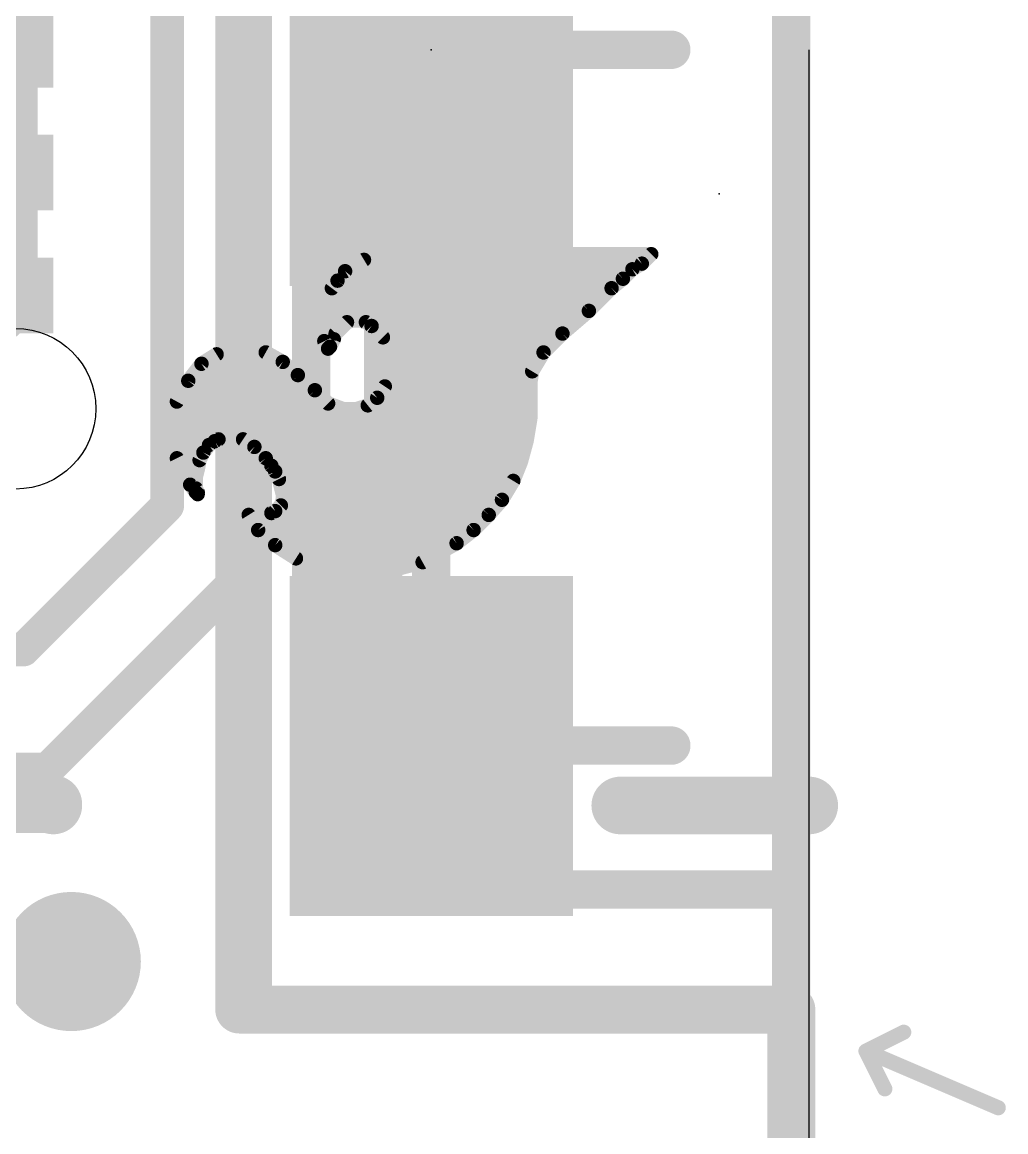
# Model space of a CAD drawing. Extents: x -29 to 78, y -18 to 17.
# Drawn here: x 18.79 to 24, y 2.91 to 8.78 of the extents above; entities that cross this region are included whole.
import ezdxf

# ---------------------------------------------------------------- set-up
doc = ezdxf.new("R2010")
doc.units = 0
for name, color, linetype in [('1', 12, 'CONTINUOUS'), ('16', 132, 'CONTINUOUS'), ('18', 110, 'CONTINUOUS'), ('20', 53, 'CONTINUOUS'), ('21', 41, 'CONTINUOUS'), ('22', 40, 'CONTINUOUS'), ('23', 53, 'CONTINUOUS'), ('24', 53, 'CONTINUOUS'), ('51', 53, 'CONTINUOUS')]:
    doc.layers.add(name, color=color, linetype=linetype)

# ---------------------------------------------------------------- blocks, each defined once
blk = doc.blocks.new('RECT')
blk.add_solid([(-0.5, -0.5), (0.5, -0.5), (-0.5, 0.5), (0.5, 0.5)])
blk = doc.blocks.new('ROUNDV')
at = {"const_width": 0.5}
blk.add_lwpolyline([(0, -0.25, 1), (0, 0.25, 1), (0, -0.25)], format="xyb", dxfattribs=at)

msp = doc.modelspace()

# ---------------------------------------------------------------- linework, layer by layer
at = {"layer": '1'}
for points, const_width in [([(19.985, 13.716), (19.985, 3.556)], 0.254), ([(20.32, 12.7), (20.32, 4.191)], 0.2032), ([(22.86, 4.191), (22.86, 12.7)], 0.2032), ([(20.955, 4.953), (20.955, 12.319)], 0.2032), ([(20.955, 8.636), (22.225, 8.636)], 0.2032), ([(20.955, 4.953), (22.225, 4.953)], 0.2032), ([(20.32, 4.191), (22.86, 4.191)], 0.2032), ([(19.985, 3.556), (22.86, 3.556)], 0.254), ([(22.86, 3.556), (22.86, -0.0318)], 0.254)]:
    msp.add_lwpolyline(points, dxfattribs=dict(at, const_width=const_width))
for points, const_width in [([(20.955, 8.6868, 1), (20.955, 8.5852)], 0.1016), ([(22.225, 8.5852, 1), (22.225, 8.6868)], 0.1016), ([(20.955, 5.0038, 1), (20.955, 4.9022)], 0.1016), ([(22.225, 4.9022, 1), (22.225, 5.0038)], 0.1016), ([(20.9042, 4.953, 1), (21.0058, 4.953)], 0.1016), ([(20.32, 4.2418, 1), (20.32, 4.1402)], 0.1016), ([(22.86, 4.1402, 1), (22.86, 4.2418)], 0.1016), ([(20.2692, 4.191, 1), (20.3708, 4.191)], 0.1016), ([(22.8092, 4.191, 1), (22.9108, 4.191)], 0.1016), ([(19.985, 3.6195, 1), (19.985, 3.4925)], 0.127), ([(22.9235, 3.556, 1), (22.7965, 3.556)], 0.127), ([(22.86, 3.4925, 1), (22.86, 3.6195)], 0.127), ([(19.9215, 3.556, 1), (20.0485, 3.556)], 0.127)]:
    msp.add_lwpolyline(points, format="xyb", dxfattribs=dict(at, const_width=const_width))
at = {"layer": '16'}
for points, const_width in [([(19.939, 13.716), (19.939, 3.556)], 0.254), ([(20.701, 13.081), (20.701, 4.191)], 0.2032), ([(22.86, 4.191), (22.86, 13.081)], 0.2032), ([(19.939, 5.842), (19.939, 10.922)], 0.1778), ([(19.558, 6.223), (19.558, 8.89)], 0.1778), ([(19.558, 6.223), (18.796, 5.461)], 0.1778), ([(19.939, 5.842), (18.923, 4.826)], 0.1778), ([(18.796, 5.461), (17.78, 5.461)], 0.1778), ([(18.923, 4.826), (17.78, 4.826)], 0.1778), ([(20.701, 4.191), (22.86, 4.191)], 0.2032), ([(19.939, 3.556), (22.86, 3.556)], 0.254), ([(22.86, 3.556), (22.86, -0.0318)], 0.254)]:
    msp.add_lwpolyline(points, dxfattribs=dict(at, const_width=const_width))
for points, const_width in [([(19.5894, 6.1916, 1), (19.5266, 6.2544)], 0.0889), ([(19.5135, 6.223, 1), (19.6025, 6.223)], 0.0889), ([(19.8945, 5.842, 1), (19.9835, 5.842)], 0.0889), ([(19.9704, 5.8106, 1), (19.9076, 5.8734)], 0.0889), ([(18.7646, 5.4924, 1), (18.8274, 5.4296)], 0.0889), ([(18.796, 5.4165, 1), (18.796, 5.5055)], 0.0889), ([(18.8916, 4.8574, 1), (18.9544, 4.7946)], 0.0889), ([(18.923, 4.7816, 1), (18.923, 4.8705)], 0.0889), ([(20.701, 4.2418, 1), (20.701, 4.1402)], 0.1016), ([(22.86, 4.1402, 1), (22.86, 4.2418)], 0.1016), ([(20.6502, 4.191, 1), (20.7518, 4.191)], 0.1016), ([(22.8092, 4.191, 1), (22.9108, 4.191)], 0.1016), ([(19.939, 3.6195, 1), (19.939, 3.4925)], 0.127), ([(22.9235, 3.556, 1), (22.7965, 3.556)], 0.127), ([(22.86, 3.4925, 1), (22.86, 3.6195)], 0.127), ([(19.8755, 3.556, 1), (20.0025, 3.556)], 0.127)]:
    msp.add_lwpolyline(points, format="xyb", dxfattribs=dict(at, const_width=const_width))
at = {"layer": '20', "const_width": 0.2032}
msp.add_lwpolyline([(22.86, 17.272), (22.86, 0)], dxfattribs=at)
at = {"layer": '20'}
msp.add_circle((18.755, 6.736), 0.425, dxfattribs=at)
at = {"layer": '21', "const_width": 0.3048}
for points in [[(17.973, 4.6431), (18.955, 4.6431)], [(18.955, 4.6431), (18.955, 4.636)], [(21.955, 4.636), (22.955, 4.636)]]:
    msp.add_lwpolyline(points, dxfattribs=at)
at = {"layer": '21', "const_width": 0.1524}
for points in [[(19.0312, 4.6431, 1), (18.8788, 4.6431)], [(18.955, 4.5669, 1), (18.955, 4.7193)], [(21.955, 4.7122, 1), (21.955, 4.5598)], [(22.955, 4.5598, 1), (22.955, 4.7122)], [(18.8788, 4.636, 1), (19.0312, 4.636)]]:
    msp.add_lwpolyline(points, format="xyb", dxfattribs=at)
at = {"layer": '22'}
for points, const_width in [([(18.796, 7.366), (18.796, 9.906)], 0.1524), ([(20.599, 7.524), (20.669, 7.544)], 0.0762), ([(20.6683, 7.5438), (22.1088, 7.5438)], 0.0762), ([(20.669, 7.544), (20.749, 7.554)], 0.0762), ([(20.749, 7.554), (22.119, 7.554)], 0.0762), ([(22.119, 7.554), (22.069, 7.504)], 0.0762), ([(20.499, 7.464), (20.599, 7.524)], 0.0762), ([(22.069, 7.504), (22.019, 7.474)], 0.0762), ([(20.459, 7.414), (20.499, 7.464)], 0.0762), ([(20.505, 7.4676), (22.0126, 7.4676)], 0.0762), ([(21.969, 7.424), (21.909, 7.374)], 0.0762), ([(22.019, 7.474), (21.969, 7.424)], 0.0762), ([(20.409, 7.324), (20.429, 7.374)], 0.0762), ([(20.429, 7.374), (20.459, 7.414)], 0.0762), ([(20.4421, 7.3914), (21.9299, 7.3914)], 0.0762), ([(21.909, 7.374), (21.789, 7.254)], 0.0762), ([(20.399, 7.274), (20.409, 7.324)], 0.0762), ([(20.4072, 7.3152), (21.8502, 7.3152)], 0.0762), ([(20.389, 7.214), (20.399, 7.274)], 0.0762), ([(21.789, 7.254), (21.649, 7.134)], 0.0762), ([(20.389, 7.094), (20.389, 7.214)], 0.0762), ([(20.3932, 7.239), (21.7715, 7.239)], 0.0762), ([(20.509, 7.194), (20.449, 7.134)], 0.0762), ([(20.539, 7.204), (20.509, 7.194)], 0.0762), ([(20.579, 7.204), (20.539, 7.204)], 0.0762), ([(20.609, 7.194), (20.579, 7.204)], 0.0762), ([(20.639, 7.174), (20.609, 7.194)], 0.0762), ([(20.389, 7.1628), (20.4778, 7.1628)], 0.0762), ([(20.449, 7.134), (20.439, 7.104)], 0.0762), ([(20.699, 7.114), (20.639, 7.174)], 0.0762), ([(20.6502, 7.1628), (21.6826, 7.1628)], 0.0762), ([(21.649, 7.134), (21.549, 7.034)], 0.0762), ([(20.409, 7.054), (20.389, 7.094)], 0.0762), ([(20.3927, 7.0866), (20.4303, 7.0866)], 0.0762), ([(20.439, 7.104), (20.419, 7.064)], 0.0762), ([(20.719, 7.064), (20.699, 7.114)], 0.0762), ([(20.71, 7.0866), (21.6016, 7.0866)], 0.0762), ([(19.739, 6.974), (19.819, 7.024)], 0.0762), ([(19.7972, 7.0104), (20.1215, 7.0104)], 0.0762), ([(19.819, 7.024), (19.909, 7.054)], 0.0762), ([(19.909, 7.054), (19.989, 7.054)], 0.0762), ([(19.989, 7.054), (20.079, 7.034)], 0.0762), ([(20.079, 7.034), (20.169, 6.984)], 0.0762), ([(20.419, 7.064), (20.409, 7.054)], 0.0762), ([(20.729, 7.014), (20.719, 7.064)], 0.0762), ([(20.729, 6.934), (20.729, 7.014)], 0.0762), ([(20.729, 7.0104), (21.5348, 7.0104)], 0.0762), ([(21.549, 7.034), (21.489, 6.934)], 0.0762), ([(19.669, 6.884), (19.739, 6.974)], 0.0762), ([(20.169, 6.984), (20.249, 6.914)], 0.0762), ([(19.708, 6.9342), (20.2259, 6.9342)], 0.0762), ([(20.249, 6.914), (20.339, 6.834)], 0.0762), ([(20.709, 6.854), (20.729, 6.934)], 0.0762), ([(20.729, 6.9342), (21.4891, 6.9342)], 0.0762), ([(21.489, 6.934), (21.479, 6.874)], 0.0762), ([(19.609, 6.774), (19.669, 6.884)], 0.0762), ([(19.6548, 6.858), (20.312, 6.858)], 0.0762), ([(20.339, 6.834), (20.409, 6.764)], 0.0762), ([(20.669, 6.794), (20.709, 6.854)], 0.0762), ([(20.71, 6.858), (21.479, 6.858)], 0.0762), ([(21.479, 6.874), (21.479, 6.684)], 0.0762), ([(19.6133, 6.7818), (20.3912, 6.7818)], 0.0762), ([(20.619, 6.754), (20.669, 6.794)], 0.0762), ([(20.6538, 6.7818), (21.479, 6.7818)], 0.0762), ([(19.589, 6.664), (19.609, 6.774)], 0.0762), ([(20.409, 6.764), (20.489, 6.734)], 0.0762), ([(20.489, 6.734), (20.559, 6.734)], 0.0762), ([(20.559, 6.734), (20.619, 6.754)], 0.0762), ([(19.589, 6.564), (19.589, 6.664)], 0.0762), ([(19.5966, 6.7056), (21.479, 6.7056)], 0.0762), ([(21.479, 6.684), (21.459, 6.564)], 0.0762), ([(19.589, 6.6294), (21.4699, 6.6294)], 0.0762), ([(19.609, 6.474), (19.589, 6.564)], 0.0762), ([(19.5914, 6.5532), (19.7928, 6.5532)], 0.0762), ([(19.779, 6.544), (19.749, 6.504)], 0.0762), ([(19.809, 6.564), (19.779, 6.544)], 0.0762), ([(19.829, 6.574), (19.809, 6.564)], 0.0762), ([(19.859, 6.584), (19.829, 6.574)], 0.0762), ([(19.919, 6.584), (19.859, 6.584)], 0.0762), ([(19.959, 6.574), (19.919, 6.584)], 0.0762), ([(20.019, 6.534), (19.959, 6.574)], 0.0762), ([(19.9902, 6.5532), (21.4561, 6.5532)], 0.0762), ([(21.459, 6.564), (21.429, 6.454)], 0.0762), ([(19.749, 6.504), (19.729, 6.464)], 0.0762), ([(20.079, 6.474), (20.019, 6.534)], 0.0762), ([(19.6083, 6.477), (19.7355, 6.477)], 0.0762), ([(19.679, 6.334), (19.609, 6.474)], 0.0762), ([(19.729, 6.464), (19.719, 6.414)], 0.0762), ([(20.076, 6.477), (21.4353, 6.477)], 0.0762), ([(20.109, 6.434), (20.079, 6.474)], 0.0762), ([(20.129, 6.404), (20.109, 6.434)], 0.0762), ([(21.429, 6.454), (21.389, 6.354)], 0.0762), ([(19.6456, 6.4008), (19.7157, 6.4008)], 0.0762), ([(19.719, 6.414), (19.709, 6.374)], 0.0762), ([(19.709, 6.374), (19.709, 6.314)], 0.0762), ([(20.149, 6.364), (20.129, 6.404)], 0.0762), ([(20.1306, 6.4008), (21.4077, 6.4008)], 0.0762), ([(20.169, 6.284), (20.149, 6.364)], 0.0762), ([(19.709, 6.294), (19.679, 6.334)], 0.0762), ([(19.6861, 6.3246), (19.709, 6.3246)], 0.0762), ([(19.709, 6.314), (19.719, 6.294)], 0.0762), ([(20.1589, 6.3246), (21.3714, 6.3246)], 0.0762), ([(21.389, 6.354), (21.329, 6.254)], 0.0762), ([(19.719, 6.284), (19.709, 6.294)], 0.0762), ([(19.719, 6.294), (19.719, 6.284)], 0.0762), ([(20.159, 6.224), (20.169, 6.254)], 0.0762), ([(20.1671, 6.2484), (21.3241, 6.2484)], 0.0762), ([(20.169, 6.254), (20.169, 6.284)], 0.0762), ([(21.329, 6.254), (21.259, 6.174)], 0.0762), ([(20.109, 6.184), (20.129, 6.194)], 0.0762), ([(20.129, 6.194), (20.159, 6.224)], 0.0762), ([(19.989, 6.174), (20.079, 6.174)], 0.0762), ([(20.039, 6.094), (19.989, 6.174)], 0.0762), ([(19.9901, 6.1722), (21.2572, 6.1722)], 0.0762), ([(20.079, 6.174), (20.109, 6.184)], 0.0762), ([(21.259, 6.174), (21.179, 6.094)], 0.0762), ([(20.0378, 6.096), (21.181, 6.096)], 0.0762), ([(20.129, 6.014), (20.039, 6.094)], 0.0762), ([(21.179, 6.094), (21.089, 6.024)], 0.0762), ([(20.1225, 6.0198), (21.0814, 6.0198)], 0.0762), ([(20.239, 5.944), (20.129, 6.014)], 0.0762), ([(21.089, 6.024), (20.909, 5.924)], 0.0762), ([(20.389, 5.894), (20.239, 5.944)], 0.0762), ([(20.2402, 5.9436), (20.9443, 5.9436)], 0.0762), ([(20.549, 5.864), (20.389, 5.894)], 0.0762), ([(20.909, 5.924), (20.719, 5.874)], 0.0762), ([(20.5309, 5.8674), (20.6068, 5.8674)], 0.0762), ([(20.719, 5.874), (20.549, 5.864)], 0.0762)]:
    msp.add_lwpolyline(points, dxfattribs=dict(at, const_width=const_width))
for points, const_width in [([(20.6683, 7.5629, 1), (20.6683, 7.5248)], 0.0381), ([(20.6666, 7.5629, 1), (20.6714, 7.5251)], 0.0381), ([(20.6742, 7.5257, 1), (20.6638, 7.5623)], 0.0381), ([(20.749, 7.5731, 1), (20.749, 7.535)], 0.0381), ([(20.7514, 7.5351, 1), (20.7466, 7.5729)], 0.0381), ([(22.1325, 7.5405, 1), (22.1055, 7.5675)], 0.0381), ([(22.1088, 7.5248, 1), (22.1088, 7.5629)], 0.0381), ([(22.119, 7.535, 1), (22.119, 7.5731)], 0.0381), ([(20.5938, 7.5423, 1), (20.6042, 7.5057)], 0.0381), ([(20.6088, 7.5077, 1), (20.5892, 7.5403)], 0.0381), ([(22.0555, 7.5175, 1), (22.0825, 7.4905)], 0.0381), ([(22.0788, 7.4877, 1), (22.0592, 7.5203)], 0.0381), ([(20.4892, 7.4803, 1), (20.5088, 7.4477)], 0.0381), ([(20.5139, 7.4521, 1), (20.4841, 7.4759)], 0.0381), ([(20.505, 7.4867, 1), (20.505, 7.4486)], 0.0381), ([(21.9812, 7.4094, 1), (21.9568, 7.4386)], 0.0381), ([(22.0092, 7.4903, 1), (22.0288, 7.4577)], 0.0381), ([(22.0325, 7.4605, 1), (22.0055, 7.4875)], 0.0381), ([(22.0126, 7.4486, 1), (22.0126, 7.4867)], 0.0381), ([(18.542, 7.112, 0.4142), (18.796, 7.366)], 0.1524), ([(18.8341, 7.366, 1), (18.7579, 7.366)], 0.0762), ([(18.7579, 7.366, 1), (18.8341, 7.366)], 0.0762), ([(20.4138, 7.3854, 1), (20.4442, 7.3626)], 0.0381), ([(20.4467, 7.3669, 1), (20.4113, 7.3811)], 0.0381), ([(20.4421, 7.4104, 1), (20.4421, 7.3723)], 0.0381), ([(20.4441, 7.4259, 1), (20.4739, 7.4021)], 0.0381), ([(20.4742, 7.4026, 1), (20.4438, 7.4254)], 0.0381), ([(21.8968, 7.3886, 1), (21.9212, 7.3594)], 0.0381), ([(21.9225, 7.3605, 1), (21.8955, 7.3875)], 0.0381), ([(21.9299, 7.3723, 1), (21.9299, 7.4104)], 0.0381), ([(21.9555, 7.4375, 1), (21.9825, 7.4105)], 0.0381), ([(20.4072, 7.3342, 1), (20.4072, 7.2961)], 0.0381), ([(20.3913, 7.3311, 1), (20.4267, 7.3169)], 0.0381), ([(20.4277, 7.3203, 1), (20.3903, 7.3277)], 0.0381), ([(21.8502, 7.2961, 1), (21.8502, 7.3342)], 0.0381), ([(20.3803, 7.2777, 1), (20.4177, 7.2703)], 0.0381), ([(20.4178, 7.2709, 1), (20.3802, 7.2771)], 0.0381), ([(21.7755, 7.2675, 1), (21.8025, 7.2405)], 0.0381), ([(21.8014, 7.2395, 1), (21.7766, 7.2685)], 0.0381), ([(20.408, 7.214, 1), (20.3699, 7.214)], 0.0381), ([(20.3702, 7.2171, 1), (20.4078, 7.2109)], 0.0381), ([(20.3932, 7.2581, 1), (20.3932, 7.22)], 0.0381), ([(20.503, 7.2121, 1), (20.515, 7.1759)], 0.0381), ([(20.5225, 7.1805, 1), (20.4955, 7.2075)], 0.0381), ([(20.539, 7.2231, 1), (20.539, 7.185)], 0.0381), ([(20.545, 7.1859, 1), (20.533, 7.2221)], 0.0381), ([(20.585, 7.2221, 1), (20.573, 7.1859)], 0.0381), ([(20.579, 7.185, 1), (20.579, 7.2231)], 0.0381), ([(20.6196, 7.2099, 1), (20.5984, 7.1781)], 0.0381), ([(20.603, 7.1759, 1), (20.615, 7.2121)], 0.0381), ([(21.7715, 7.22, 1), (21.7715, 7.2581)], 0.0381), ([(20.389, 7.1819, 1), (20.389, 7.1438)], 0.0381), ([(20.4355, 7.1475, 1), (20.4625, 7.1205)], 0.0381), ([(20.4671, 7.128, 1), (20.4309, 7.14)], 0.0381), ([(20.4778, 7.1438, 1), (20.4778, 7.1819)], 0.0381), ([(20.6525, 7.1875, 1), (20.6255, 7.1605)], 0.0381), ([(20.6284, 7.1581, 1), (20.6496, 7.1899)], 0.0381), ([(20.6502, 7.1819, 1), (20.6502, 7.1438)], 0.0381), ([(21.6366, 7.1485, 1), (21.6614, 7.1195)], 0.0381), ([(21.6625, 7.1205, 1), (21.6355, 7.1475)], 0.0381), ([(21.6826, 7.1438, 1), (21.6826, 7.1819)], 0.0381), ([(20.406, 7.1025, 1), (20.372, 7.0855)], 0.0381), ([(20.3699, 7.094, 1), (20.408, 7.094)], 0.0381), ([(20.3927, 7.1057, 1), (20.3927, 7.0676)], 0.0381), ([(20.4209, 7.11, 1), (20.4571, 7.098)], 0.0381), ([(20.456, 7.0955, 1), (20.422, 7.1125)], 0.0381), ([(20.4303, 7.0676, 1), (20.4303, 7.1057)], 0.0381), ([(20.7167, 7.1211, 1), (20.6813, 7.1069)], 0.0381), ([(20.6855, 7.1005, 1), (20.7125, 7.1275)], 0.0381), ([(20.71, 7.1057, 1), (20.71, 7.0676)], 0.0381), ([(21.6016, 7.0676, 1), (21.6016, 7.1057)], 0.0381), ([(19.7972, 7.0295, 1), (19.7972, 6.9914)], 0.0381), ([(19.813, 7.0421, 1), (19.825, 7.0059)], 0.0381), ([(19.8291, 7.0078, 1), (19.8089, 7.0402)], 0.0381), ([(19.909, 7.0731, 1), (19.909, 7.035)], 0.0381), ([(19.915, 7.0359, 1), (19.903, 7.0721)], 0.0381), ([(19.9931, 7.0726, 1), (19.9849, 7.0354)], 0.0381), ([(19.989, 7.035, 1), (19.989, 7.0731)], 0.0381), ([(20.0883, 7.0507, 1), (20.0697, 7.0173)], 0.0381), ([(20.0749, 7.0154, 1), (20.0831, 7.0526)], 0.0381), ([(20.1215, 6.9914, 1), (20.1215, 7.0295)], 0.0381), ([(20.3955, 7.0675, 1), (20.4225, 7.0405)], 0.0381), ([(20.392, 7.0455, 1), (20.426, 7.0625)], 0.0381), ([(20.402, 7.0725, 1), (20.436, 7.0555)], 0.0381), ([(20.4325, 7.0505, 1), (20.4055, 7.0775)], 0.0381), ([(20.7377, 7.0677, 1), (20.7003, 7.0603)], 0.0381), ([(20.7013, 7.0569, 1), (20.7367, 7.0711)], 0.0381), ([(20.729, 7.0295, 1), (20.729, 6.9914)], 0.0381), ([(20.7481, 7.014, 1), (20.71, 7.014)], 0.0381), ([(21.5355, 7.0475, 1), (21.5625, 7.0205)], 0.0381), ([(21.5653, 7.0242, 1), (21.5327, 7.0438)], 0.0381), ([(21.5348, 6.9914, 1), (21.5348, 7.0295)], 0.0381), ([(19.7289, 6.9902, 1), (19.7491, 6.9578)], 0.0381), ([(19.754, 6.9623, 1), (19.724, 6.9857)], 0.0381), ([(20.1815, 6.9983, 1), (20.1565, 6.9697)], 0.0381), ([(20.1597, 6.9673, 1), (20.1783, 7.0007)], 0.0381), ([(20.7103, 7.0103, 1), (20.7477, 7.0177)], 0.0381), ([(19.708, 6.9533, 1), (19.708, 6.9152)], 0.0381), ([(20.2259, 6.9152, 1), (20.2259, 6.9533)], 0.0381), ([(20.2617, 6.9282, 1), (20.2363, 6.8998)], 0.0381), ([(20.2365, 6.8997, 1), (20.2615, 6.9283)], 0.0381), ([(20.729, 6.9533, 1), (20.729, 6.9152)], 0.0381), ([(20.71, 6.934, 1), (20.7481, 6.934)], 0.0381), ([(20.7475, 6.9294, 1), (20.7105, 6.9386)], 0.0381), ([(21.4727, 6.9438, 1), (21.5053, 6.9242)], 0.0381), ([(21.5078, 6.9309, 1), (21.4702, 6.9371)], 0.0381), ([(21.4891, 6.9152, 1), (21.4891, 6.9533)], 0.0381), ([(19.6548, 6.8771, 1), (19.6548, 6.839)], 0.0381), ([(19.654, 6.8957, 1), (19.684, 6.8723)], 0.0381), ([(19.6857, 6.8749, 1), (19.6523, 6.8931)], 0.0381), ([(20.312, 6.839, 1), (20.312, 6.8771)], 0.0381), ([(20.3525, 6.8475, 1), (20.3255, 6.8205)], 0.0381), ([(20.6905, 6.8586, 1), (20.7275, 6.8494)], 0.0381), ([(20.71, 6.8771, 1), (20.71, 6.839)], 0.0381), ([(20.7249, 6.8434, 1), (20.6931, 6.8646)], 0.0381), ([(21.4602, 6.8771, 1), (21.4978, 6.8709)], 0.0381), ([(21.4981, 6.874, 1), (21.46, 6.874)], 0.0381), ([(21.479, 6.839, 1), (21.479, 6.8771)], 0.0381), ([(19.6133, 6.8009, 1), (19.6133, 6.7628)], 0.0381), ([(20.3263, 6.8198, 1), (20.3517, 6.8482)], 0.0381), ([(20.3912, 6.7628, 1), (20.3912, 6.8009)], 0.0381), ([(20.6538, 6.8009, 1), (20.6538, 6.7628)], 0.0381), ([(20.6531, 6.8046, 1), (20.6849, 6.7834)], 0.0381), ([(20.6809, 6.7791, 1), (20.6571, 6.8089)], 0.0381), ([(21.479, 6.7628, 1), (21.479, 6.8009)], 0.0381), ([(19.5923, 6.7831, 1), (19.6257, 6.7649)], 0.0381), ([(19.6277, 6.7706, 1), (19.5903, 6.7774)], 0.0381), ([(20.4157, 6.7818, 1), (20.4023, 6.7462)], 0.0381), ([(20.3955, 6.7505, 1), (20.4225, 6.7775)], 0.0381), ([(20.489, 6.753, 1), (20.489, 6.7149)], 0.0381), ([(20.4823, 6.7162, 1), (20.4957, 6.7518)], 0.0381), ([(20.553, 6.7521, 1), (20.565, 6.7159)], 0.0381), ([(20.559, 6.7149, 1), (20.559, 6.753)], 0.0381), ([(20.6071, 6.7689, 1), (20.6309, 6.7391)], 0.0381), ([(20.625, 6.7359, 1), (20.613, 6.7721)], 0.0381), ([(19.6081, 6.664, 1), (19.57, 6.664)], 0.0381), ([(19.5966, 6.7247, 1), (19.5966, 6.6866)], 0.0381), ([(21.46, 6.684, 1), (21.4981, 6.684)], 0.0381), ([(21.4978, 6.6809, 1), (21.4602, 6.6871)], 0.0381), ([(21.479, 6.6866, 1), (21.479, 6.7247)], 0.0381), ([(19.5703, 6.6674, 1), (19.6077, 6.6606)], 0.0381), ([(19.589, 6.6485, 1), (19.589, 6.6104)], 0.0381), ([(21.4699, 6.6104, 1), (21.4699, 6.6485)], 0.0381), ([(19.6076, 6.5681, 1), (19.5704, 6.5599)], 0.0381), ([(19.57, 6.564, 1), (19.6081, 6.564)], 0.0381), ([(19.5914, 6.5723, 1), (19.5914, 6.5342)], 0.0381), ([(19.7684, 6.5599, 1), (19.7896, 6.5281)], 0.0381), ([(19.7942, 6.5326, 1), (19.7638, 6.5554)], 0.0381), ([(19.8005, 6.581, 1), (19.8175, 6.547)], 0.0381), ([(19.7928, 6.5342, 1), (19.7928, 6.5723)], 0.0381), ([(19.8196, 6.5481, 1), (19.7984, 6.5799)], 0.0381), ([(19.823, 6.5921, 1), (19.835, 6.5559)], 0.0381), ([(19.8375, 6.557, 1), (19.8205, 6.591)], 0.0381), ([(19.859, 6.6031, 1), (19.859, 6.565)], 0.0381), ([(19.865, 6.5659, 1), (19.853, 6.6021)], 0.0381), ([(19.9236, 6.6025, 1), (19.9144, 6.5655)], 0.0381), ([(19.919, 6.565, 1), (19.919, 6.6031)], 0.0381), ([(19.9696, 6.5899, 1), (19.9484, 6.5581)], 0.0381), ([(19.9544, 6.5555, 1), (19.9636, 6.5925)], 0.0381), ([(19.9902, 6.5723, 1), (19.9902, 6.5342)], 0.0381), ([(21.4402, 6.5671, 1), (21.4778, 6.5609)], 0.0381), ([(21.4774, 6.559, 1), (21.4406, 6.569)], 0.0381), ([(21.4561, 6.5342, 1), (21.4561, 6.5723)], 0.0381), ([(19.7338, 6.5154, 1), (19.7642, 6.4926)], 0.0381), ([(19.766, 6.4955, 1), (19.732, 6.5125)], 0.0381), ([(20.0325, 6.5475, 1), (20.0055, 6.5205)], 0.0381), ([(20.0084, 6.5181, 1), (20.0296, 6.5499)], 0.0381), ([(19.6083, 6.4961, 1), (19.6083, 6.458)], 0.0381), ([(19.626, 6.4825, 1), (19.592, 6.4655)], 0.0381), ([(19.5904, 6.4699, 1), (19.6276, 6.4781)], 0.0381), ([(19.712, 6.4725, 1), (19.746, 6.4555)], 0.0381), ([(19.7477, 6.4603, 1), (19.7103, 6.4677)], 0.0381), ([(19.7355, 6.458, 1), (19.7355, 6.4961)], 0.0381), ([(20.076, 6.4961, 1), (20.076, 6.458)], 0.0381), ([(20.0942, 6.4854, 1), (20.0638, 6.4626)], 0.0381), ([(20.0655, 6.4605, 1), (20.0925, 6.4875)], 0.0381), ([(20.1249, 6.4446, 1), (20.0931, 6.4234)], 0.0381), ([(20.0938, 6.4226, 1), (20.1242, 6.4454)], 0.0381), ([(21.4106, 6.459, 1), (21.4474, 6.449)], 0.0381), ([(21.4467, 6.4469, 1), (21.4113, 6.4611)], 0.0381), ([(21.4353, 6.458, 1), (21.4353, 6.4961)], 0.0381), ([(19.6456, 6.4199, 1), (19.6456, 6.3818)], 0.0381), ([(19.728, 6.374, 1), (19.6899, 6.374)], 0.0381), ([(19.7003, 6.4177, 1), (19.7377, 6.4103)], 0.0381), ([(19.7375, 6.4094, 1), (19.7005, 6.4186)], 0.0381), ([(19.7157, 6.3818, 1), (19.7157, 6.4199)], 0.0381), ([(20.146, 6.4125, 1), (20.112, 6.3955)], 0.0381), ([(20.1306, 6.4199, 1), (20.1306, 6.3818)], 0.0381), ([(20.1131, 6.3934, 1), (20.1449, 6.4146)], 0.0381), ([(20.1675, 6.3686, 1), (20.1305, 6.3594)], 0.0381), ([(21.4077, 6.3818, 1), (21.4077, 6.4199)], 0.0381), ([(19.6942, 6.3454, 1), (19.6638, 6.3226)], 0.0381), ([(19.662, 6.3255, 1), (19.696, 6.3425)], 0.0381), ([(19.6861, 6.3437, 1), (19.6861, 6.3056)], 0.0381), ([(19.6905, 6.3786, 1), (19.7275, 6.3694)], 0.0381), ([(19.726, 6.3225, 1), (19.692, 6.3055)], 0.0381), ([(19.709, 6.3056, 1), (19.709, 6.3437)], 0.0381), ([(20.132, 6.3555, 1), (20.166, 6.3725)], 0.0381), ([(20.1589, 6.3437, 1), (20.1589, 6.3056)], 0.0381), ([(21.3713, 6.3611, 1), (21.4067, 6.3469)], 0.0381), ([(21.3714, 6.3056, 1), (21.3714, 6.3437)], 0.0381), ([(21.4053, 6.3442, 1), (21.3727, 6.3638)], 0.0381), ([(19.6899, 6.314, 1), (19.728, 6.314)], 0.0381), ([(19.7225, 6.3075, 1), (19.6955, 6.2805)], 0.0381), ([(19.6938, 6.2826, 1), (19.7242, 6.3054)], 0.0381), ([(19.7381, 6.294, 1), (19.7, 6.294)], 0.0381), ([(19.7, 6.284, 1), (19.7381, 6.284)], 0.0381), ([(19.702, 6.2855, 1), (19.736, 6.3025)], 0.0381), ([(19.7055, 6.2705, 1), (19.7325, 6.2975)], 0.0381), ([(20.1671, 6.2675, 1), (20.1671, 6.2294)], 0.0381), ([(20.1881, 6.284, 1), (20.15, 6.284)], 0.0381), ([(20.1505, 6.2794, 1), (20.1875, 6.2886)], 0.0381), ([(20.1871, 6.248, 1), (20.1509, 6.26)], 0.0381), ([(21.3433, 6.2415, 1), (21.3147, 6.2665)], 0.0381), ([(21.3241, 6.2294, 1), (21.3241, 6.2675)], 0.0381), ([(20.1155, 6.2075, 1), (20.1425, 6.1805)], 0.0381), ([(20.1375, 6.177, 1), (20.1205, 6.211)], 0.0381), ([(20.1409, 6.23, 1), (20.1771, 6.218)], 0.0381), ([(20.1725, 6.2105, 1), (20.1455, 6.2375)], 0.0381), ([(20.15, 6.254, 1), (20.1881, 6.254)], 0.0381), ([(21.3127, 6.2638, 1), (21.3453, 6.2442)], 0.0381), ([(19.989, 6.1931, 1), (19.989, 6.155)], 0.0381), ([(20.0052, 6.1841, 1), (19.9728, 6.1639)], 0.0381), ([(19.9901, 6.1913, 1), (19.9901, 6.1532)], 0.0381), ([(20.073, 6.1921, 1), (20.085, 6.1559)], 0.0381), ([(20.079, 6.155, 1), (20.079, 6.1931)], 0.0381), ([(20.1005, 6.201, 1), (20.1175, 6.167)], 0.0381), ([(20.115, 6.1659, 1), (20.103, 6.2021)], 0.0381), ([(21.2447, 6.1865, 1), (21.2733, 6.1615)], 0.0381), ([(21.2725, 6.1605, 1), (21.2455, 6.1875)], 0.0381), ([(21.2572, 6.1532, 1), (21.2572, 6.1913)], 0.0381), ([(20.0378, 6.1151, 1), (20.0378, 6.077)], 0.0381), ([(20.0517, 6.1082, 1), (20.0263, 6.0798)], 0.0381), ([(20.0228, 6.0839, 1), (20.0552, 6.1041)], 0.0381), ([(21.1655, 6.1075, 1), (21.1925, 6.0805)], 0.0381), ([(21.1907, 6.079, 1), (21.1673, 6.109)], 0.0381), ([(21.181, 6.077, 1), (21.181, 6.1151)], 0.0381), ([(20.1225, 6.0389, 1), (20.1225, 6.0008)], 0.0381), ([(20.1392, 6.0301, 1), (20.1188, 5.9979)], 0.0381), ([(21.0773, 6.039, 1), (21.1007, 6.009)], 0.0381), ([(21.0983, 6.0073, 1), (21.0797, 6.0407)], 0.0381), ([(21.0814, 6.0008, 1), (21.0814, 6.0389)], 0.0381), ([(20.1163, 5.9998, 1), (20.1417, 6.0282)], 0.0381), ([(20.245, 5.9621, 1), (20.233, 5.9259)], 0.0381), ([(20.2402, 5.9627, 1), (20.2402, 5.9245)], 0.0381), ([(20.2288, 5.9279, 1), (20.2492, 5.9601)], 0.0381), ([(20.3925, 5.9127, 1), (20.3855, 5.8753)], 0.0381), ([(20.8997, 5.9407, 1), (20.9183, 5.9073)], 0.0381), ([(20.9138, 5.9056, 1), (20.9042, 5.9424)], 0.0381), ([(20.9443, 5.9245, 1), (20.9443, 5.9627)], 0.0381), ([(20.383, 5.8759, 1), (20.395, 5.9121)], 0.0381), ([(20.5309, 5.8864, 1), (20.5309, 5.8483)], 0.0381), ([(20.5479, 5.883, 1), (20.5501, 5.845)], 0.0381), ([(20.5455, 5.8453, 1), (20.5525, 5.8827)], 0.0381), ([(20.6068, 5.8483, 1), (20.6068, 5.8864)], 0.0381), ([(20.7142, 5.8924, 1), (20.7238, 5.8556)], 0.0381), ([(20.7201, 5.855, 1), (20.7179, 5.893)], 0.0381)]:
    msp.add_lwpolyline(points, format="xyb", dxfattribs=dict(at, const_width=const_width))
at = {"layer": '23'}
msp.add_point((20.955, 8.636), dxfattribs=at)
at = {"layer": '24'}
msp.add_point((22.479, 7.874), dxfattribs=at)
at = {"layer": '51'}
msp.add_line((22.955, 1.636), (22.955, 8.636), dxfattribs=at)
at = {"layer": '51', "const_width": 0.08}
for points in [[(23.255, 3.336), (23.455, 3.436)], [(23.955, 3.036), (23.255, 3.336)], [(23.255, 3.336), (23.355, 3.136)]]:
    msp.add_lwpolyline(points, dxfattribs=at)
at = {"layer": '51', "const_width": 0.04}
for points in [[(23.4639, 3.4181, 1), (23.4461, 3.4539)], [(23.2629, 3.3544, 1), (23.2471, 3.3176)], [(23.2729, 3.3449, 1), (23.2371, 3.3271)], [(23.2461, 3.3539, 1), (23.2639, 3.3181)], [(23.3371, 3.1271, 1), (23.3729, 3.1449)], [(23.9471, 3.0176, 1), (23.9629, 3.0544)]]:
    msp.add_lwpolyline(points, format="xyb", dxfattribs=at)

# ---------------------------------------------------------------- block references
at = {"layer": '1', "rotation": 270}
for p, xscale, yscale in [((20.955, 8.636), 2.5, 1.5), ((18.23, 8.636), 0.4, 1.45), ((18.23, 7.986), 0.4, 1.45), ((18.23, 7.336), 0.4, 1.45), ((20.955, 4.951), 1.8, 1.5)]:
    msp.add_blockref('RECT', p, dxfattribs=dict(at, xscale=xscale, yscale=yscale))
at = {"layer": '18', "xscale": 0.7366, "yscale": 0.7366}
for p in [(20.955, 8.636), (20.955, 8.636), (20.955, 4.953), (20.955, 4.953), (19.05, 3.81), (19.05, 3.81)]:
    msp.add_blockref('ROUNDV', p, dxfattribs=at)

doc.saveas('drawing.dxf')
